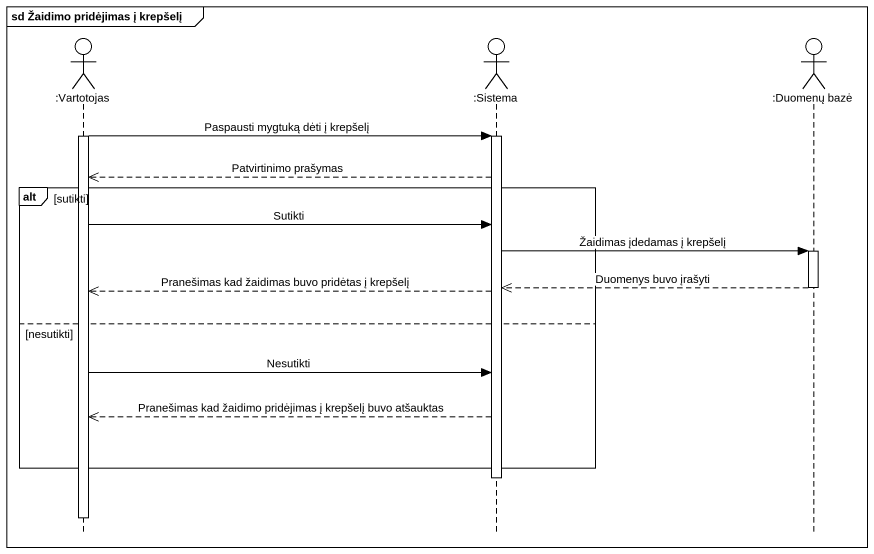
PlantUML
@startuml
mainframe sd Žaidimo pridėjimas į krepšelį
hide footbox
actor ":Vartotojas" as Vartotojas
actor ":Sistema" as Sistema
actor ":Duomenų bazė" as Duomenų_bazė

activate Vartotojas
Vartotojas -> Sistema : Paspausti mygtuką dėti į krepšelį
activate Sistema
Sistema -->> Vartotojas : Patvirtinimo prašymas
alt sutikti
  Vartotojas -> Sistema : Sutikti
  Sistema -> Duomenų_bazė : Žaidimas įdedamas į krepšelį
  activate Duomenų_bazė
  Duomenų_bazė -->> Sistema : Duomenys buvo įrašyti
  deactivate Duomenų_bazė
  Sistema -->> Vartotojas : Pranešimas kad žaidimas buvo pridėtas į krepšelį
else nesutikti
  Vartotojas -> Sistema : Nesutikti
  Sistema -->> Vartotojas : Pranešimas kad žaidimo pridėjimas į krepšelį buvo atšauktas
end
deactivate Sistema
deactivate Vartotojas
@enduml
